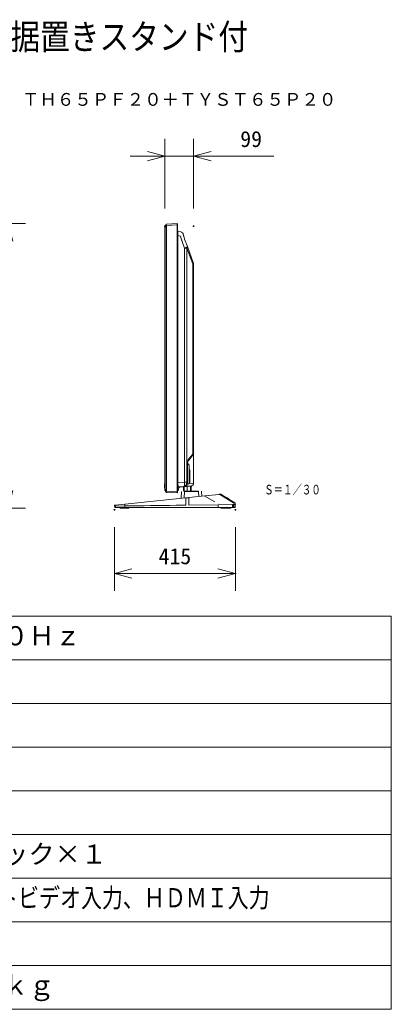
# Model space of a CAD drawing. Units: millimetres, scale not verified. Extents: x -63 to 62, y -56 to 57.
# Drawn here: x 20 to 62.5, y -56.5 to 56.8 of the extents above; entities that cross this region are included whole.
import ezdxf
from ezdxf.enums import TextEntityAlignment as Align

# ---------------------------------------------------------------- set-up
doc = ezdxf.new("R2010")
doc.units = ezdxf.units.MM
doc.header["$LTSCALE"] = 0.125
doc.header["$PDMODE"] = 32
doc.header["$PDSIZE"] = 0.0625
for name, color, linetype, lineweight in [('0-0_0', 7, 'Continuous', 9), ('0-1_WAKU', 1, 'Continuous', 18), ('0-5_GAIKEI', 1, 'Continuous', 18), ('0-6_SUNPO', 7, 'Continuous', 9)]:
    doc.layers.add(name, color=color, linetype=linetype, lineweight=lineweight)
for name, color, linetype in [('0-2_MOJI1', 7, 'Continuous'), ('0-3_TOUROKU', 7, 'Continuous'), ('0-4_Defpoints', 7, 'Continuous')]:
    doc.layers.add(name, color=color, linetype=linetype)
doc.styles.add('ＭＳ ゴシック', font='')
doc.styles.get('ＭＳ ゴシック').set_extended_font_data('MS Gothic')

# ---------------------------------------------------------------- blocks, each defined once
blk = doc.blocks.new('_OPEN30')
at = {"layer": '0-0_0'}
blk.add_line((0, 0), (-1, 0), dxfattribs=at)
blk.add_lwpolyline([(-1, 0.26795), (0, 0), (-1, -0.26795)], dxfattribs=at)
blk = doc.blocks.new('D10')
at = {"layer": '0-4_Defpoints'}
for p in [(25.3665, -4.9081), (39.1999, -4.9081), (39.1999, -12.1968)]:
    blk.add_point(p, dxfattribs=at)
at = {"layer": '0-6_SUNPO'}
for p, q in [((25.3665, -6.9081), (25.3665, -14.1968)), ((39.1999, -6.9081), (39.1999, -14.1968)), ((27.3665, -12.1968), (37.1999, -12.1968))]:
    blk.add_line(p, q, dxfattribs=at)
at = {"layer": '0-6_SUNPO', "xscale": 2, "yscale": 2, "rotation": 180}
blk.add_blockref('_OPEN30', (25.3665, -12.1968), dxfattribs=at)
at = {"layer": '0-6_SUNPO', "xscale": 2, "yscale": 2}
blk.add_blockref('_OPEN30', (39.1999, -12.1968), dxfattribs=at)
at = {"layer": '0-6_SUNPO', "style": 'ＭＳ ゴシック'}
blk.add_text('415', height=1.833, dxfattribs=at).set_placement((30.4082, -11.6968), align=Align.BOTTOM_LEFT)
blk = doc.blocks.new('D8')
at = {"layer": '0-4_Defpoints'}
for p in [(34.4281, 35.5703), (31.1448, 27.5703), (34.4281, 27.5703)]:
    blk.add_point(p, dxfattribs=at)
at = {"layer": '0-6_SUNPO'}
for p, q in [((31.1448, 29.5703), (31.1448, 37.5703)), ((34.4281, 29.5703), (34.4281, 37.5703)), ((29.1448, 35.5703), (27.1448, 35.5703)), ((31.1448, 35.5703), (34.4281, 35.5703)), ((36.4281, 35.5703), (43.5948, 35.5703))]:
    blk.add_line(p, q, dxfattribs=at)
at = {"layer": '0-6_SUNPO', "xscale": 2, "yscale": 2}
blk.add_blockref('_OPEN30', (31.1448, 35.5703), dxfattribs=at)
at = {"layer": '0-6_SUNPO', "xscale": 2, "yscale": 2, "rotation": 180}
blk.add_blockref('_OPEN30', (34.4281, 35.5703), dxfattribs=at)
at = {"layer": '0-6_SUNPO', "style": 'ＭＳ ゴシック'}
blk.add_text('99', height=1.833, dxfattribs=at).set_placement((39.7615, 36.0703), align=Align.BOTTOM_LEFT)
blk = doc.blocks.new('D7')
at = {"layer": '0-4_Defpoints'}
for p in [(5.1908, 27.8534), (13.1908, 27.8534), (5.1908, -4.7233)]:
    blk.add_point(p, dxfattribs=at)
at = {"layer": '0-6_SUNPO'}
for p, q in [((7.1908, 27.8534), (15.1908, 27.8534)), ((13.1908, -2.7233), (13.1908, 25.8534)), ((7.1908, -4.7233), (15.1908, -4.7233))]:
    blk.add_line(p, q, dxfattribs=at)
at = {"layer": '0-6_SUNPO', "xscale": 2, "yscale": 2}
for p, rotation in [((13.1908, 27.8534), 90), ((13.1908, -4.7233), 270)]:
    blk.add_blockref('_OPEN30', p, dxfattribs=dict(at, rotation=rotation))
at = {"layer": '0-6_SUNPO', "style": 'ＭＳ ゴシック'}
blk.add_text('977', height=1.833, rotation=90, dxfattribs=at).set_placement((12.6908, 9.69), align=Align.BOTTOM_LEFT)

msp = doc.modelspace()

# ---------------------------------------------------------------- linework, layer by layer
at = {"layer": '0-1_WAKU', "color": 4}
for p, q in [((-62.5006, -11.4914), (62.4994, -11.4914)), ((62.4994, -11.4914), (62.4994, -56.4914)), ((62.4994, -56.4914), (-62.5006, -56.4914))]:
    msp.add_line(p, q, dxfattribs=at)
at = {"layer": '0-1_WAKU'}
for p, q in [((-62.5006, -16.4914), (62.4994, -16.4914)), ((-62.5006, -21.4914), (62.4994, -21.4914)), ((-62.5006, -26.4914), (62.4994, -26.4914)), ((-62.5006, -31.4914), (62.4994, -31.4914)), ((-62.5006, -36.4914), (62.4994, -36.4914)), ((-62.5006, -41.4914), (62.4994, -41.4914)), ((-62.5006, -46.4914), (62.4994, -46.4914)), ((-62.5006, -51.4914), (62.4994, -51.4914))]:
    msp.add_line(p, q, dxfattribs=at)
at = {"layer": '0-5_GAIKEI', "color": 7}
for p, q in [((36.605, 33.0616), (36.605, 33.1668)), ((36.605, 3.017), (36.605, 33.0616)), ((36.6099, 33.1842), (36.7246, 33.3714)), ((36.7651, 33.3952), (37.9883, 33.4593)), ((38.0217, 33.426), (38.0217, 33.326)), ((38.0217, 33.326), (38.0217, 2.7526)), ((38.4556, 32.4991), (38.1075, 32.5795)), ((38.8451, 31.7286), (38.7038, 32.2562)), ((39.1731, 30.8389), (38.8593, 31.684)), ((39.8471, 29.0235), (39.1731, 30.8389)), ((39.8783, 7.1242), (39.8783, 28.8495)), ((39.8783, 3.7249), (39.8783, 7.1242)), ((39.8783, 3.7249), (39.8783, 7.1242)), ((38.9775, 3.3867), (39.1653, 3.4031)), ((39.1653, 3.4031), (39.6349, 3.4442)), ((39.5934, 3.4079), (39.5934, 2.8252)), ((39.5934, 3.4079), (39.5934, 2.8252)), ((39.5934, 3.4079), (39.5934, 2.8252)), ((36.605, 2.9118), (36.605, 3.017)), ((36.7246, 2.7072), (36.6099, 2.8944)), ((37.9883, 2.6193), (36.7651, 2.6834)), ((38.0217, 2.7526), (38.0217, 2.6526)), ((38.1305, 3.3126), (38.7479, 3.3666)), ((38.5119, 2.7868), (38.4711, 2.0086)), ((38.7267, 2.8248), (38.7267, 3.332)), ((38.7479, 3.3666), (38.9653, 3.3856)), ((38.8434, 2.8251), (40.4577, 2.8253)), ((41.1491, 2.2863), (39.3318, 2.0979)), ((40.8207, 2.2523), (40.7927, 2.787)), ((41.1491, 2.2863), (42.8127, 2.4588)), ((42.8127, 2.4588), (42.8587, 2.4636)), ((42.8587, 2.4636), (42.9988, 2.4781)), ((42.9988, 2.4781), (43.0042, 2.4785)), ((30.8297, 1.1887), (30.8267, 1.1326)), ((30.8596, 1.2194), (30.9332, 1.227)), ((30.9332, 1.227), (32.024, 1.3401)), ((38.9844, 2.0619), (32.024, 1.3401)), ((38.9844, 2.0619), (39.3318, 2.0979)), ((44.6434, 1.2856), (44.6269, 0.9709)), ((44.6549, 1.3943), (44.6601, 1.2958)), ((30.8402, 1.1228), (30.8767, 1.1232)), ((30.8767, 1.1232), (30.8847, 0.9709)), ((30.9914, 0.9393), (30.918, 0.9393)), ((30.9914, 0.9393), (44.5936, 0.9393))]:
    msp.add_line(p, q, dxfattribs=at)
at = {"layer": '0-5_GAIKEI'}
for p, q in [((36.6099, 33.0616), (36.605, 33.0616)), ((36.7646, 33.2487), (36.7246, 33.2487)), ((36.7646, 33.3952), (36.7651, 33.3952)), ((36.7646, 33.2487), (36.7646, 2.8299)), ((37.9883, 33.326), (37.9883, 2.7526)), ((38.0217, 33.326), (37.9883, 33.326)), ((38.0217, 32.1027), (38.0963, 32.1027)), ((38.0963, 3.7987), (38.0963, 32.1027)), ((38.0963, 32.1027), (38.3917, 32.0345)), ((38.3917, 32.0345), (38.5083, 31.5992)), ((38.8451, 31.7286), (38.7226, 32.1857)), ((38.8505, 30.6649), (39.1089, 30.6649)), ((39.1089, 3.8647), (39.1089, 30.6649)), ((39.8783, 28.5202), (39.8783, 27.8068)), ((39.8783, 27.7998), (39.8783, 27.8068)), ((39.8783, 24.2071), (39.8783, 27.7998)), ((39.8783, 24.2071), (39.8783, 27.5583)), ((39.8783, 24.2071), (39.8783, 27.2048)), ((39.8783, 24.2071), (39.8783, 27.2048)), ((39.8783, 24.2071), (39.8783, 27.2048)), ((39.8783, 24.2071), (39.8783, 23.8536)), ((39.8783, 11.2572), (39.8783, 10.8072)), ((39.8783, 8.187), (39.8783, 11.0709)), ((39.8783, 7.1242), (39.8783, 10.8072)), ((39.8783, 8.9162), (39.8783, 9.3829)), ((39.8783, 7.1242), (39.8783, 8.9162)), ((39.8783, 7.9351), (39.8783, 8.187)), ((39.3343, 6.3909), (39.7728, 6.9135)), ((39.7828, 7.0635), (39.3443, 6.5409)), ((39.8237, 6.9742), (39.7728, 6.9135)), ((39.8783, 7.1242), (39.7828, 7.0635)), ((39.1338, 5.9624), (39.1783, 5.9624)), ((39.31, 5.8743), (39.2467, 5.9376)), ((39.3783, 5.7093), (39.3783, 5.4284)), ((39.3783, 3.6812), (39.3783, 5.4284)), ((39.3783, 5.3226), (39.3811, 5.3226)), ((39.447, 5.2781), (39.3811, 5.3226)), ((39.4617, 5.2505), (39.4617, 3.8568)), ((36.5383, 3.6511), (36.605, 3.6511)), ((36.5383, 3.6511), (36.5383, 3.5462)), ((36.5383, 3.425), (36.5383, 3.5462)), ((36.605, 3.5462), (36.5383, 3.5462)), ((36.5383, 3.425), (36.605, 3.425)), ((36.5383, 3.425), (36.5383, 3.3539)), ((38.0963, 3.7987), (38.0217, 3.7987)), ((38.8505, 3.8647), (38.0963, 3.7987)), ((38.3219, 3.2962), (39.6237, 3.4101)), ((39.5831, 3.4065), (38.3219, 3.2962)), ((38.8505, 3.8647), (39.1089, 3.8647)), ((39.1783, 3.8669), (39.1783, 3.6181)), ((39.2005, 3.622), (39.1783, 3.6181)), ((39.3237, 3.6798), (39.3079, 3.6784)), ((39.3783, 3.6812), (39.3237, 3.6798)), ((39.4289, 3.8235), (39.3783, 3.8226)), ((39.8471, 3.7241), (39.3783, 3.6831)), ((39.5302, 2.8252), (39.5302, 3.4023)), ((39.6232, 3.4432), (39.6223, 3.4258)), ((39.6888, 3.4302), (39.6901, 3.4551)), ((39.8783, 3.7249), (39.8471, 3.7241)), ((39.8783, 3.7099), (39.8783, 3.7249)), ((36.5383, 3.2592), (36.605, 3.2592)), ((36.5383, 3.2592), (36.605, 3.2592)), ((36.5383, 3.2592), (36.5383, 3.2592)), ((36.5383, 3.2073), (36.5383, 3.2072)), ((36.5383, 3.2069), (36.5383, 3.2072)), ((36.605, 3.2069), (36.5383, 3.2069)), ((36.605, 3.017), (36.6099, 3.017)), ((36.6099, 3.017), (36.7246, 2.8299)), ((36.7246, 2.8299), (36.7646, 2.8299)), ((36.7651, 2.6834), (36.7646, 2.6834)), ((36.7651, 2.8167), (37.9883, 2.7526)), ((37.9883, 2.7526), (37.9883, 2.6193)), ((37.9883, 2.7526), (38.0217, 2.7526)), ((38.0433, 2.8042), (38.0454, 2.8445)), ((38.165, 2.9969), (38.1698, 3.136)), ((38.7899, 3.3376), (38.7899, 2.8252)), ((38.9746, 3.3865), (38.9653, 3.3856)), ((38.9746, 3.3865), (38.9775, 3.3867)), ((39.0099, 3.3895), (39.0094, 3.3895)), ((39.1601, 2.8252), (39.1601, 3.3699)), ((40.4578, 2.8258), (39.5934, 2.8257)), ((40.8004, 2.6384), (40.7927, 2.787)), ((44.4595, 1.4767), (42.9007, 2.4537)), ((43.0412, 2.4681), (43.0414, 2.4681)), ((30.9135, 1.1236), (32.0264, 1.1368)), ((32.0259, 1.1468), (32.0262, 1.309)), ((32.0264, 1.1368), (32.0265, 1.1368)), ((32.0265, 1.1368), (32.2728, 1.1398)), ((37.8698, 1.208), (38.9837, 1.221)), ((38.9837, 1.221), (38.9864, 1.221)), ((39.3345, 1.225), (42.6949, 1.2626)), ((41.1605, 2.2561), (42.3236, 1.6161)), ((42.7046, 1.4131), (42.6929, 1.4129)), ((42.695, 0.9709), (42.6949, 1.2626)), ((42.6949, 1.2626), (42.6959, 1.2626)), ((42.6959, 1.2626), (44.3496, 1.2821)), ((44.3464, 1.2821), (44.3316, 0.9709)), ((44.3496, 1.2821), (44.4961, 1.2839)), ((44.4927, 1.2838), (44.4765, 0.9709)), ((44.4961, 1.2839), (44.6469, 1.2857)), ((44.5092, 1.294), (44.5032, 1.4028)), ((30.8767, 1.1232), (30.9135, 1.1236)), ((30.9581, 0.9709), (30.8847, 0.9709)), ((30.9501, 1.1241), (30.9581, 0.9709)), ((32.028, 0.9709), (30.9581, 0.9709)), ((31.4601, 0.9393), (31.4601, 0.8826)), ((31.4601, 0.8826), (32.4601, 0.8826)), ((31.4757, 0.8826), (31.4757, 0.8726)), ((31.4757, 0.8726), (31.9757, 0.8726)), ((31.9757, 0.8826), (31.9757, 0.8726)), ((42.695, 0.9709), (32.028, 0.9709)), ((32.4601, 0.9393), (32.4601, 0.8826)), ((33.8094, 0.9382), (33.7966, 0.9382)), ((33.8094, 0.9382), (33.8094, 0.9393)), ((33.8098, 0.9393), (33.8098, 0.9382)), ((44.3316, 0.9709), (42.695, 0.9709)), ((42.9934, 0.9393), (42.9934, 0.8826)), ((42.9934, 0.8826), (43.9897, 0.8826)), ((43.9897, 0.9393), (43.9897, 0.8826)), ((43.9897, 0.8826), (44.1522, 0.8826)), ((44.1522, 0.9393), (44.1522, 0.8826)), ((44.1522, 0.8826), (44.1559, 0.8826)), ((44.1559, 0.8826), (44.1559, 0.9393)), ((44.4765, 0.9709), (44.4197, 0.9709)), ((44.6269, 0.9709), (44.4765, 0.9709))]:
    msp.add_line(p, q, dxfattribs=at)
for points in [[(36.7246, 2.8299), (36.7246, 33.2487), (36.6099, 33.0616)], [(37.9883, 33.4593), (37.9883, 33.326), (36.7651, 33.2619)], [(38.5368, 31.51), (38.8505, 30.6649), (38.8505, 3.8647)], [(39.1089, 30.6649), (39.7828, 28.8495), (39.7828, 7.0635)], [(39.1338, 5.9624), (39.1338, 3.8669), (39.1089, 3.8647)], [(39.1338, 3.8669), (39.1783, 3.8669), (39.1783, 5.9624)], [(39.6223, 3.4258), (39.6237, 3.4101), (39.6736, 3.4144)], [(36.5383, 3.2592), (36.5383, 3.3539), (36.605, 3.3539)], [(36.605, 3.2072), (36.5383, 3.2072), (36.5383, 3.2592)], [(38.8039, 2.0431), (38.8433, 2.794), (40.4576, 2.7942), (40.4878, 2.2177)], [(38.9746, 3.3865), (38.9753, 3.3865), (39.0094, 3.3895)], [(32.0277, 1.1368), (32.0277, 1.1368), (32.028, 0.9709)], [(39.3344, 1.233), (39.3352, 2.0665), (38.9866, 2.0304), (38.9859, 1.2289)], [(44.4354, 1.2832), (44.4197, 0.9709), (44.3316, 0.9709)], [(33.8569, 0.9382), (33.8567, 0.9382), (33.8437, 0.9382)]]:
    msp.add_lwpolyline(points, dxfattribs=at)
at = {"layer": '0-5_GAIKEI', "color": 7}
for centre, radius, start, end in [((36.6383, 33.1668), 0.0333, 148.5, 180), ((37.9883, 33.426), 0.0333, 0, 90), ((38.145, 32.7419), 0.1667, 222.26858, 257), ((39.3281, 31.858), 0.5, 195, 200.36769), ((39.3783, 28.8495), 0.5, 0, 20.36769), ((39.6117, 3.7099), 0.2667, 275, 358.51405), ((39.6117, 3.7099), 0.2667, 355.28602, 0), ((36.6383, 2.9118), 0.0333, 180, 211.5), ((37.9883, 2.6526), 0.0333, 270, 0), ((38.145, 3.1466), 0.1667, 95, 137.73142), ((9606.5825, 15072.1919), 17848.1902, 237.59999, 237.60595), ((30.8631, 1.1862), 0.0333, 95.92, 175.81434), ((44.5543, 1.3886), 0.1008, 32.65339, 57.61862), ((44.5551, 1.389), 0.1, 3.00148, 32.68392), ((44.6467, 1.2957), 0.01, 270.67585, 0), ((30.8401, 1.1328), 0.01, 180.67585, 249.0836), ((30.8401, 1.1328), 0.01, 249.0836, 270.67585), ((30.918, 0.9726), 0.0333, 183, 243.51486), ((30.918, 0.9726), 0.0333, 243.51486, 249.0719), ((30.918, 0.9726), 0.0333, 249.0719, 268.46356), ((30.918, 0.9726), 0.0333, 268.46356, 270), ((44.5936, 0.9726), 0.0333, 270, 280.33624)]:
    msp.add_arc(centre, radius, start, end, dxfattribs=at)
at = {"layer": '0-5_GAIKEI'}
for centre, radius, start, end in [((36.9508, 33.2483), 0.1862, 175.81391, 179.86216), ((39.4743, 31.858), 1, 195, 200.36769), ((39.645, 7.1242), 0.2333, 320, 0), ((40.0338, 5.9624), 0.9, 140, 180), ((39.845, 5.9624), 0.6667, 140, 180), ((39.4117, 6.1026), 0.2333, 192.87056, 225), ((39.145, 5.7093), 0.2333, 0, 45), ((39.4283, 5.2505), 0.0333, 0, 56), ((38.945, 3.6181), 0.2333, 275, 0), ((39.4283, 3.8568), 0.0333, 271, 0), ((39.6722, 3.431), 0.0167, 275, 347.3538), ((36.9508, 2.8303), 0.1862, 180.13777, 184.18616), ((38.01, 2.806), 0.0333, 290.8011, 316.55509), ((38.01, 2.806), 0.0333, 316.55509, 357), ((38.1453, 2.8393), 0.1, 106.35327, 156.37676), ((38.0984, 2.9992), 0.0667, 286.35327, 358), ((38.3364, 3.1301), 0.1667, 136.64458, 178), ((38.3364, 3.1301), 0.1667, 95, 136.64458), ((45.8378, -24.0781), 26.6938, 96.31687, 96.41761), ((155.2983, -9879.2466), 9881.1523, 90.68092, 90.7148)]:
    msp.add_arc(centre, radius, start, end, dxfattribs=at)
at = {"layer": '0-5_GAIKEI', "color": 7}
for centre, major_axis, ratio, start_param, end_param in [((36.7677, 33.3453), (0.0026, -0.0499), 0.997472, 3.14159265, 4.16317391), ((38.4295, 31.992), (0.023, 0.5076), 0.18433, 6.02885239, 6.24934036), ((38.3818, 32.1699), (-0.322, -0.0863), 0.969719, 3.14159265, 4.17343673), ((36.7677, 2.7333), (-0.0026, -0.0499), 0.997472, 5.26160405, 6.28318531)]:
    msp.add_ellipse(centre, major_axis=major_axis, ratio=ratio, start_param=start_param, end_param=end_param, dxfattribs=at)
at = {"layer": '0-5_GAIKEI'}
for centre, major_axis, ratio, start_param, end_param in [((36.7677, 33.2619), (-0.0499, 0.0035), 0.003719, 0.49698731, 1.51856857), ((38.145, 32.0577), (-0.0387, 0.5219), 0.086866, 6.25622955, 7.76120904), ((38.7043, 30.6649), (-0.4687, -0.174), 0.10581, 1.84844191, 3.14159265), ((38.7043, 30.6649), (0.4687, 0.174), 0.432028, 5.57329897, 6.28318531), ((38.145, 3.8158), (0.0151, 0.5032), 0.095802, 1.60756089, 3.15287259), ((38.7043, 3.8647), (-0.0436, 0.4981), 0.291354, 3.14159265, 4.68690435), ((38.7043, 3.8647), (-0.0436, 0.4981), 0.807949, 3.14159265, 4.64181995), ((38.945, 3.8858), (-0.0165, 0.5004), 0.376089, 3.16203793, 4.66226522), ((39.3164, 3.1773), (0.0252, 0.5018), 0.697953, 0.09626097, 0.31204545), ((36.7677, 2.8167), (0.0499, 0.0035), 0.003719, 1.62302408, 2.64460534), ((38.8435, 2.7922), (0, -0.0333), 0.005427, 3.30769246, 4.66002828), ((40.4578, 2.7925), (0, -0.0333), 0.005427, 3.30768411, 4.66002914), ((40.7594, 2.7853), (0.0333, 0.0017), 0.999719, 0.08751267, 1.05443363), ((40.7594, 2.7853), (0.0333, 0.0017), 0.999719, 6.28318531, 6.37069798), ((42.8195, 2.3925), (-0.0069, 0.0663), 0.964803, 5.60919634, 6.28318531), ((42.8656, 2.3973), (0.0069, -0.0663), 0.990408, 2.47663028, 3.14176261), ((32.0263, 1.1468), (-0.00012, 0.01), 0.035, 1.57079633, 3.14159265), ((32.0264, 1.1468), (-0.00012, 0.01), 0.034897, 1.5707831, 3.11345012), ((32.0264, 1.1468), (-0.00012, 0.01), 0.034897, 3.11345012, 3.14159265), ((38.9878, 2.0287), (-0.0034, 0.0332), 0.029928, 6.28318531, 7.79823774), ((38.9863, 1.231), (-0.00012, 0.01), 0.034843, 1.78280153, 3.14159265), ((39.3352, 2.0647), (-0.0034, 0.0332), 0.00479, 4.76453313, 6.28318531), ((39.3344, 1.235), (-0.00012, 0.01), 0.000069, 3.14159265, 4.51083493), ((44.496, 1.2939), (-0.00012, 0.01), 0.989691, 3.14159265, 4.70071469), ((30.9914, 0.9726), (0, 0.0333), 0.999922, 1.62315621, 3.14159265), ((33.8266, 1.2026), (0, -0.2661), 0.999982, 6.14508799, 6.17007463), ((33.8096, 1.2026), (0, -0.2661), 0.006065, 6.14390231, 6.17007463), ((33.8096, 1.2026), (0, -0.2661), 0.006065, 0.11311068, 0.13809731), ((33.8439, 1.2026), (0, 0.2661), 0.006065, 3.00349534, 3.02848197), ((33.8266, 1.2026), (0, -0.2661), 0.999982, 0.11311068, 0.13928299), ((33.8268, 1.2026), (0, 0.2661), 0.999982, 3.25470334, 3.27968997), ((44.3878, 0.9726), (0, -0.0333), 0.95828, 0, 1.51843471)]:
    msp.add_ellipse(centre, major_axis=major_axis, ratio=ratio, start_param=start_param, end_param=end_param, dxfattribs=at)

# ---------------------------------------------------------------- block references
at = {"layer": '0-6_SUNPO'}
for name in ['D8', 'D7', 'D10']:
    msp.add_blockref(name, (5.4602, 5.6059), dxfattribs=at)

# ---------------------------------------------------------------- texts
at = {"layer": '0-2_MOJI1', "style": 'ＭＳ ゴシック'}
for s, height, width, p in [('ハイビジョンプラズマディスプレイ据置きスタンド付', 2.933, 0.85, (-35.5006, 52.5086)), ('ビデオ入力、ＲＧＢ／コンポーネントビデオ入力、ＨＤＭＩ入力', 2.199, 0.8, (-21.0006, -45.4914))]:
    msp.add_text(s, height=height, dxfattribs=dict(at, width=width)).set_placement(p, align=Align.BOTTOM_LEFT)
for s, p in [('ＡＣ１００Ｖ\u3000５０Ｈｚ／６０Ｈｚ', (-21.0006, -15.4914)), ('ＲＣＡ×２(左右)、Ｍ３ジャック×１', (-21.0006, -40.4914)), ('約５４ ｋｇ＋スタンド約６ ｋｇ', (-21.0006, -55.4914))]:
    msp.add_text(s, height=2.199, dxfattribs=at).set_placement(p, align=Align.BOTTOM_LEFT)
at = {"layer": '0-3_TOUROKU', "style": 'ＭＳ ゴシック'}
msp.add_text('ＴＨ６５ＰＦ２０＋ＴＹＳＴ６５Ｐ２０', height=1.466, dxfattribs=at).set_placement((20.2327, 46.5086), align=Align.BOTTOM_LEFT)
at = {"layer": '0-3_TOUROKU', "style": 'ＭＳ ゴシック', "width": 0.7}
msp.add_text('Ｓ＝１／３０', height=1.1, dxfattribs=at).set_placement((47.9681, 2.123), align=Align.BOTTOM_LEFT)

doc.saveas('drawing.dxf')
